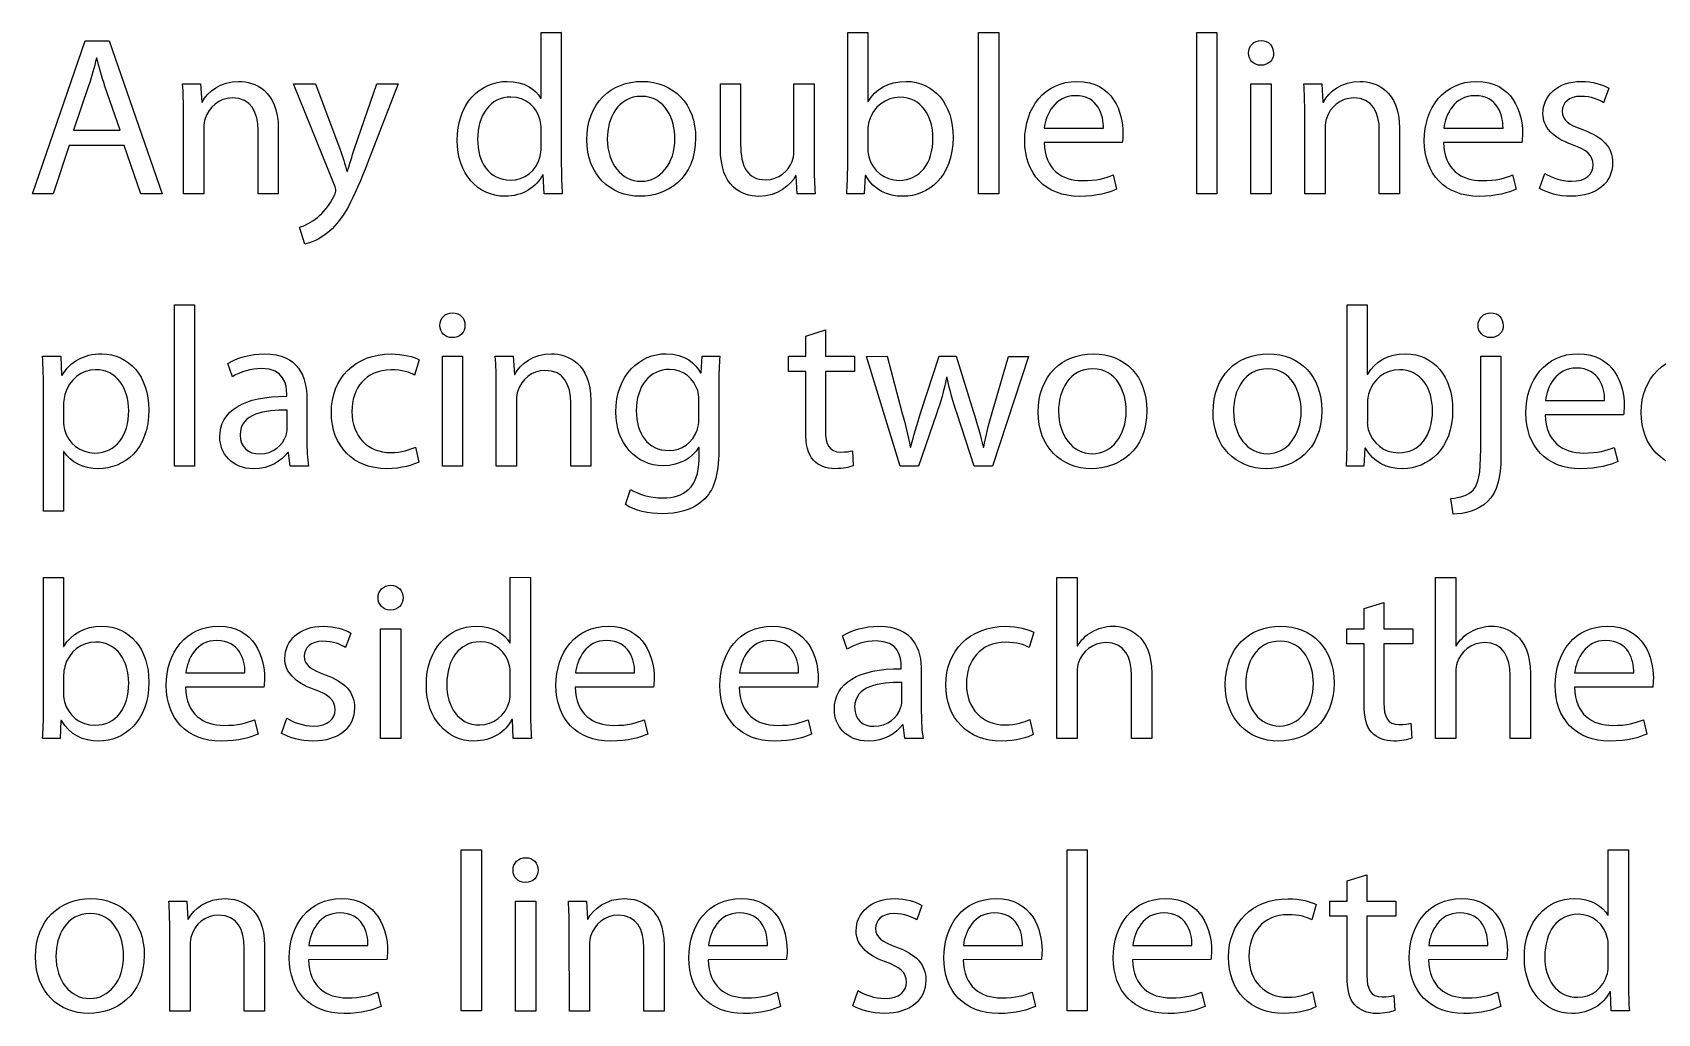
# Model space of a CAD drawing. Extents: x 0 to 808, y 79 to 394.
# Drawn here: x 754.04 to 782.39, y 290.13 to 307.26 of the extents above; entities that cross this region are included whole.
import ezdxf

# ---------------------------------------------------------------- set-up
doc = ezdxf.new("R2010")
doc.units = 0
doc.layers.add('Design_Template', color=7, linetype='CONTINUOUS')

msp = doc.modelspace()

# ---------------------------------------------------------------- linework, layer by layer
at = {"layer": 'Design_Template', "color": 7}
for points in [[(754.681565, 305.279736), (754.401104, 304.438938), (754.040143, 304.438938), (754.958875, 307.110757), (755.380283, 307.110757), (756.303599, 304.438938), (755.930319, 304.438938), (755.64155, 305.279736), (754.681565, 305.279736), (754.681565, 305.279736)], [(762.904893, 306.109214), (762.913201, 306.109214), (762.913201, 307.255088), (763.265568, 307.255088), (763.265568, 307.253673), (763.265282, 307.253673), (763.265282, 307.253673)], [(763.265282, 307.253673), (763.265282, 304.935323)], [(768.261731, 307.253673), (768.610946, 307.253673), (768.610946, 306.048652), (768.618681, 306.048652)], [(768.261731, 304.934191), (768.261731, 307.253673), (768.261731, 307.253673), (768.261731, 307.253673)], [(770.543521, 307.253673), (770.896461, 307.253673), (770.896461, 304.439221), (770.543521, 304.439221), (770.543521, 307.253673), (770.543521, 307.253673)], [(774.349371, 307.253673), (774.702311, 307.253673), (774.702311, 304.439221), (774.349371, 304.439221), (774.349371, 307.253673), (774.349371, 307.253673)], [(755.163993, 306.806531), (755.155685, 306.806531)], [(775.689511, 306.896808), (775.689511, 306.896808)], [(755.019035, 306.322881), (754.753758, 305.550286), (755.568499, 305.549437), (755.568499, 305.549437), (755.568499, 305.549437)], [(755.568499, 305.549437), (755.303794, 306.318636)], [(756.658831, 306.35769), (756.971664, 306.35769), (756.991717, 306.041011), (756.999452, 306.041011)], [(759.309891, 304.590061), (758.591979, 306.35769), (758.977004, 306.35769), (758.977004, 306.35769), (758.977004, 306.35769)], [(758.977004, 306.35769), (759.402137, 305.223985)], [(759.659107, 305.231909), (760.045278, 306.35769), (760.418558, 306.35769), (759.888575, 304.990226)], [(766.040673, 305.235305), (766.040673, 306.357407), (766.393613, 306.357407), (766.393613, 305.295019)], [(767.324091, 305.18012), (767.324091, 306.357407), (767.677031, 306.357407), (767.677031, 304.962209), (767.677031, 304.962209)], [(775.296178, 304.438938), (775.296178, 306.357407), (775.649118, 306.357407), (775.649118, 304.438938), (775.296178, 304.438938), (775.296178, 304.438938)], [(776.218062, 306.35769), (776.531468, 306.35769), (776.550948, 306.041011), (776.558683, 306.041011)], [(781.536511, 306.282977), (781.44799, 306.029408)], [(757.028673, 305.592453), (757.028673, 304.438938), (756.675733, 304.438938), (756.674587, 305.838665), (756.674587, 305.838665), (756.674587, 305.838665)], [(776.588477, 305.592453), (776.588477, 304.438938), (776.235537, 304.438938), (776.235537, 305.838665), (776.235537, 305.838665), (776.234391, 305.838665)], [(758.327561, 305.584529), (758.327561, 304.438938), (757.974621, 304.438938), (757.974621, 305.544909)], [(762.913201, 305.244644), (762.912342, 305.576888), (762.912342, 305.576888), (762.912342, 305.576888)], [(764.066558, 305.394635), (764.066558, 305.394635)], [(765.607519, 305.414728), (765.607519, 305.414728)], [(768.611806, 305.553399), (768.610946, 305.208703), (768.610946, 305.208703), (768.610946, 305.208703)], [(773.051343, 305.334922), (771.686565, 305.334922), (771.686565, 305.334922), (771.686565, 305.334922)], [(771.690003, 305.585095), (772.721894, 305.585095), (772.721894, 305.585095)], [(777.886792, 305.584529), (777.886792, 304.438938), (777.534998, 304.438938), (777.534998, 305.544909)], [(780.021333, 305.334922), (778.657129, 305.334922), (778.657129, 305.334922), (778.657129, 305.334922)], [(778.660567, 305.585095), (779.692457, 305.585095), (779.692457, 305.585095)], [(759.527041, 304.831462), (759.534776, 304.831462)], [(763.281611, 304.439221), (762.965054, 304.439221), (762.948724, 304.77288), (762.940989, 304.77288)], [(767.692787, 304.438938), (767.379954, 304.438938), (767.360473, 304.751372), (767.352738, 304.751372)], [(768.578288, 304.756183), (768.565969, 304.756183), (768.54964, 304.438938), (768.245401, 304.438938)], [(772.890629, 304.768352), (772.950503, 304.518462)], [(779.86062, 304.768352), (779.921066, 304.518462)], [(780.331588, 304.531763), (780.421542, 304.79637), (780.421542, 304.79637)], [(758.789075, 303.563048), (758.699981, 303.856521)], [(756.514733, 302.499245), (756.867673, 302.499245), (756.867673, 299.685076), (756.514733, 299.685076), (756.514733, 302.499245), (756.514733, 302.499245)], [(776.976081, 300.180046), (776.976081, 302.499245), (776.976367, 302.499245)], [(776.976367, 302.499245), (777.325583, 302.499245), (777.325583, 301.294224), (777.333318, 301.294224)], [(761.583947, 302.142946), (761.583947, 302.142946)], [(767.527776, 300.292115), (767.527776, 301.337806), (767.226115, 301.337806), (767.226115, 301.603544), (767.527776, 301.603544), (767.527776, 301.956165), (767.872408, 302.063139), (767.872408, 302.063139)], [(767.872408, 302.063139), (767.872408, 301.603261), (768.3789, 301.603261), (768.3789, 301.337806), (767.872408, 301.337806), (767.872408, 300.304001)], [(779.695609, 302.142946), (779.695609, 302.142946)], [(754.215467, 301.603261), (754.532597, 301.603261), (754.548926, 301.274697), (754.556661, 301.274697)], [(757.528862, 301.245547), (757.448362, 301.475345)], [(760.787254, 301.544397), (760.706754, 301.275263)], [(761.190614, 299.684793), (761.190614, 301.602978), (761.543554, 301.602978), (761.543554, 299.684793), (761.190614, 299.684793), (761.190614, 299.684793), (761.190614, 299.684793)], [(762.11307, 301.603261), (762.425903, 301.603261), (762.445957, 301.2863), (762.453692, 301.2863)], [(765.696041, 301.314034), (765.703776, 301.314034), (765.720105, 301.603261), (766.028927, 301.603261)], [(769.810999, 300.596341), (769.497593, 299.684227), (769.177025, 299.684227), (768.590606, 301.602412), (768.951281, 301.603261), (768.951281, 301.603261), (768.951281, 301.603261)], [(768.951281, 301.603261), (769.207965, 300.628604)], [(769.5377, 300.628604), (769.854257, 301.603261), (770.150761, 301.603261), (770.451849, 300.643886)], [(770.785595, 300.639924), (771.063191, 301.602412), (771.412407, 301.602412), (770.785595, 299.684227), (770.465027, 299.684227), (770.16795, 300.599454)], [(779.303135, 299.990718), (779.303135, 301.60411), (779.655502, 301.60411), (779.655502, 299.855726)], [(762.482912, 300.838308), (762.482912, 299.684793), (762.129973, 299.684793), (762.1294, 301.083953), (762.1294, 301.083953), (762.1294, 301.083953)], [(766.012598, 301.076312), (766.012598, 299.962135), (766.012598, 299.962135), (766.012598, 299.962135)], [(769.994918, 301.230265), (769.987183, 301.230265)], [(754.58846, 299.941759), (754.580725, 299.941759), (754.580725, 298.898897), (754.23151, 298.898897), (754.232369, 300.976979), (754.232369, 300.976979), (754.232369, 300.976979)], [(754.582158, 300.795009), (754.581298, 300.466161), (754.581298, 300.466161), (754.581298, 300.466161)], [(758.475669, 300.904813), (758.475669, 300.944717)], [(758.825458, 300.861797), (758.825458, 300.144671), (758.825458, 300.144671)], [(763.7818, 300.830101), (763.7818, 299.684227), (763.42886, 299.684227), (763.42886, 300.790764)], [(765.663382, 300.501819), (765.663382, 300.846232), (765.663382, 300.846232)], [(777.327015, 300.798688), (777.327015, 300.453709), (777.327015, 300.453709), (777.325583, 300.453709)], [(780.433574, 300.830101), (781.464892, 300.830101), (781.464892, 300.830101)], [(758.484264, 300.331735), (758.484264, 300.663696), (758.484264, 300.663696)], [(771.938952, 300.639924), (771.938952, 300.639924)], [(773.479913, 300.660017), (773.479913, 300.660017)], [(774.991366, 300.639924), (774.991366, 300.639924)], [(776.532327, 300.660017), (776.532327, 300.660017)], [(781.794627, 300.581342), (780.429277, 300.581342), (780.429277, 300.580776), (780.429277, 300.580776)], [(758.857257, 299.684793), (758.536116, 299.684793), (758.508041, 299.926476), (758.495723, 299.926476)], [(760.719645, 300.018735), (760.778087, 299.756109), (760.778087, 299.756109)], [(765.667393, 299.799975), (765.667393, 300.013924), (765.660231, 300.013924)], [(768.342517, 299.955626), (768.358846, 299.694132)], [(769.352349, 300.018169), (769.364668, 300.018169)], [(770.624881, 300.017603), (770.636627, 300.017603)], [(777.292638, 300.001472), (777.280892, 300.001472), (777.26399, 299.684227), (776.959751, 299.684227)], [(781.63334, 300.014207), (781.693214, 299.764316)], [(764.383116, 299.014928), (764.471637, 299.280384)], [(778.820707, 298.848523), (778.784898, 299.122186), (778.784898, 299.122186)], [(754.232369, 297.745099), (754.581585, 297.745099), (754.581585, 296.540078), (754.58932, 296.540078)], [(754.232655, 295.425901), (754.232655, 297.745099), (754.232369, 297.745099), (754.232369, 297.745099), (754.232369, 297.745099)], [(762.367462, 296.600358), (762.375197, 296.600358), (762.375197, 297.745948), (762.727564, 297.745099), (762.727564, 297.745099), (762.727564, 297.745099)], [(762.727564, 297.745099), (762.727564, 295.426184)], [(771.911164, 297.745099), (772.263531, 297.745099), (772.263531, 296.548285), (772.271265, 296.548285)], [(772.26439, 296.090106), (772.26439, 294.932629), (771.912023, 294.932629), (771.911164, 297.745099), (771.911164, 297.745099), (771.911164, 297.745099)], [(778.516182, 297.745099), (778.869122, 297.745099), (778.869122, 296.548285), (778.876857, 296.548285)], [(778.870554, 296.090106), (778.870554, 294.932629), (778.517041, 294.932629), (778.517041, 297.745099), (778.517041, 297.745099), (778.516182, 297.745099)], [(760.505074, 297.388517), (760.505074, 297.388517)], [(777.26972, 295.53712), (777.26972, 296.583377), (776.968059, 296.583377), (776.968059, 296.848833), (777.26972, 296.848833), (777.26972, 297.201736), (777.614352, 297.308711), (777.614352, 297.308711)], [(777.614352, 297.308711), (777.614352, 296.848833), (778.120843, 296.848833), (778.120843, 296.583377), (777.614352, 296.583377), (777.614352, 295.549006)], [(760.111741, 294.930365), (760.111741, 296.848833), (760.464681, 296.848833), (760.464681, 294.930365), (760.111741, 294.930365), (760.111741, 294.930365)], [(759.590639, 296.773555), (759.502117, 296.519985)], [(768.248839, 296.491685), (768.168912, 296.721482)], [(771.507231, 296.790252), (771.427304, 296.520834)], [(754.582158, 296.044259), (754.581298, 295.699563), (754.581298, 295.699563), (754.581298, 295.699563)], [(756.714694, 296.076238), (757.746012, 296.076238), (757.746012, 296.076238)], [(762.375483, 295.736353), (762.374624, 296.068597), (762.374624, 296.068597), (762.374624, 296.068597)], [(763.513084, 296.076238), (764.544402, 296.076238), (764.544402, 296.076238)], [(766.372127, 296.076238), (767.403445, 296.076238), (767.403445, 296.076238)], [(769.196219, 296.150951), (769.196219, 296.190571)], [(769.545435, 296.107935), (769.545435, 295.390242), (769.545435, 295.390242), (769.545435, 295.390242)], [(773.563851, 296.073125), (773.563851, 294.93178), (773.210911, 294.93178), (773.210911, 296.034354)], [(780.169442, 296.073125), (780.169442, 294.93178), (779.816502, 294.93178), (779.816502, 296.034354)], [(780.942357, 296.076238), (781.974248, 296.076238), (781.974248, 296.076238)], [(758.07632, 295.826348), (756.71097, 295.826348), (756.71097, 295.826348), (756.71097, 295.826348)], [(764.873565, 295.826348), (763.50936, 295.826348), (763.50936, 295.826348), (763.50936, 295.826348)], [(767.73318, 295.826348), (766.368403, 295.826348), (766.368403, 295.826348), (766.368403, 295.826348)], [(769.204527, 295.577306), (769.204527, 295.909833), (769.204527, 295.909833)], [(775.203933, 295.886061), (775.203933, 295.886061)], [(776.744893, 295.905588), (776.744893, 295.905588)], [(782.303697, 295.826348), (780.93892, 295.826348), (780.93892, 295.826348), (780.93892, 295.826348)], [(754.54864, 295.247043), (754.536321, 295.247043), (754.520565, 294.930082), (754.215753, 294.930082)], [(757.915033, 295.259779), (757.974907, 295.009605)], [(758.386288, 295.02234), (758.475669, 295.28723), (758.475669, 295.28723)], [(762.744466, 294.930931), (762.427336, 294.930931), (762.411007, 295.263741), (762.403272, 295.263741)], [(764.712851, 295.259779), (764.773298, 295.009605)], [(767.571893, 295.259779), (767.63234, 295.009605)], [(769.577234, 294.930365), (769.256093, 294.930365), (769.228018, 295.172048), (769.216273, 295.172048)], [(771.439049, 295.26459), (771.498636, 295.001681), (771.498636, 295.001681)], [(778.084461, 295.200065), (778.10079, 294.938572)], [(782.142983, 295.259779), (782.202857, 295.009605)], [(761.51949, 292.990954), (761.87243, 292.990954), (761.87243, 290.176502), (761.51949, 290.176502), (761.51949, 292.990954), (761.51949, 292.990954)], [(772.087347, 292.990954), (772.440287, 292.990954), (772.440287, 290.176502), (772.087347, 290.176502), (772.087347, 292.990954), (772.087347, 292.990954)], [(781.521901, 291.846212), (781.529636, 291.846212), (781.529636, 292.991803), (781.881716, 292.990954), (781.881716, 292.990954), (781.881716, 292.990954)], [(781.881716, 292.990954), (781.881716, 290.672038)], [(762.859057, 292.633523), (762.859057, 292.633523)], [(776.97207, 290.783258), (776.97207, 291.829515), (776.670982, 291.829515), (776.670982, 292.094971), (776.97207, 292.094971), (776.97207, 292.447591), (777.317275, 292.554848), (777.317275, 292.554848)], [(777.317275, 292.554848), (777.317275, 292.094971), (777.823194, 292.094971), (777.823194, 291.829515), (777.317275, 291.829515), (777.317275, 290.794861)], [(756.41819, 292.094971), (756.731023, 292.094971), (756.751077, 291.778009), (756.758239, 291.778009)], [(762.466297, 290.175936), (762.466297, 292.094405), (762.819237, 292.094405), (762.819237, 290.175936), (762.466297, 290.175936), (762.466297, 290.175936)], [(763.38818, 292.094971), (763.701586, 292.094971), (763.721067, 291.778009), (763.728802, 291.778009)], [(769.556894, 292.019692), (769.468373, 291.766123)], [(776.436071, 292.035823), (776.356144, 291.766406)], [(756.788032, 291.329168), (756.788032, 290.175653), (756.434519, 290.175653), (756.433946, 291.575663), (756.433946, 291.575663), (756.433946, 291.575663)], [(763.758022, 291.329168), (763.758022, 290.175653), (763.405083, 290.175653), (763.40451, 291.575663), (763.40451, 291.575663), (763.40451, 291.575663)], [(754.448946, 291.13135), (754.448946, 291.13135)], [(755.98962, 291.151726), (755.98962, 291.151726)], [(758.08692, 291.321244), (758.08692, 290.175653), (757.73398, 290.175653), (757.73398, 291.281624)], [(758.860122, 291.321527), (759.892013, 291.321527), (759.892013, 291.321527)], [(765.05691, 291.321244), (765.05691, 290.175653), (764.704543, 290.175653), (764.704543, 291.281624)], [(765.830685, 291.321527), (766.862576, 291.321527), (766.862576, 291.321527)], [(770.278817, 291.321527), (771.310134, 291.321527), (771.310134, 291.321527)], [(773.234115, 291.321527), (774.265433, 291.321527), (774.265433, 291.321527)], [(778.395862, 291.321527), (779.427179, 291.321527), (779.427179, 291.321527)], [(781.529636, 290.981642), (781.529636, 291.313603), (781.529636, 291.313603), (781.528776, 291.313603)], [(760.221461, 291.072486), (758.856684, 291.07192), (758.856684, 291.07192), (758.856684, 291.07192)], [(767.192025, 291.072486), (765.827247, 291.07192), (765.827247, 291.07192), (765.827247, 291.07192)], [(771.639297, 291.072486), (770.274519, 291.07192), (770.274519, 291.07192), (770.274519, 291.07192)], [(774.595741, 291.072486), (773.230391, 291.07192), (773.230391, 291.07192), (773.230391, 291.07192)], [(779.756342, 291.072486), (778.392137, 291.07192), (778.392137, 291.07192), (778.392137, 291.07192)], [(760.060748, 290.505633), (760.120621, 290.255743)], [(767.030738, 290.505633), (767.091185, 290.255743)], [(768.352544, 290.268478), (768.441925, 290.532801), (768.441925, 290.532801)], [(771.478583, 290.505633), (771.538457, 290.255743)], [(774.434455, 290.505633), (774.494329, 290.255743)], [(776.367889, 290.510444), (776.427477, 290.247253), (776.427477, 290.247253)], [(777.786811, 290.446486), (777.80314, 290.184992)], [(779.595628, 290.505633), (779.656075, 290.255743)], [(781.898045, 290.176502), (781.581488, 290.176502), (781.565159, 290.510161), (781.557424, 290.510161)]]:
    msp.add_lwpolyline(points, dxfattribs=at)
for points in [[(775.252634, 306.896808), (775.252634, 307.019914), (775.344306, 307.115002), (775.473221, 307.115002)], [(775.473221, 307.115002), (775.605001, 307.114719), (775.689511, 307.019631), (775.689511, 306.896808)], [(755.155685, 306.806531), (755.115292, 306.647484), (755.071747, 306.485041), (755.019035, 306.322881)], [(755.303794, 306.318636), (755.243347, 306.492965), (755.203527, 306.652295), (755.163993, 306.806531)], [(775.4652, 306.682859), (775.340296, 306.682859), (775.252634, 306.777947), (775.252634, 306.896808)], [(775.689511, 306.896808), (775.693522, 306.777947), (775.605001, 306.682859), (775.4652, 306.682859)], [(756.674587, 305.838665), (756.674587, 306.036766), (756.670576, 306.199209), (756.658831, 306.35769)], [(756.999452, 306.041011), (757.095709, 306.22383), (757.32002, 306.401272), (757.641161, 306.401272)], [(757.641161, 306.401272), (757.910163, 306.401272), (758.327561, 306.242508), (758.327561, 305.584529)], [(761.448443, 305.371429), (761.444433, 306.009598), (761.845787, 306.402121), (762.319047, 306.402121)], [(762.319047, 306.402121), (762.616124, 306.402121), (762.816945, 306.264016), (762.904893, 306.109214)], [(763.709608, 305.382466), (763.709608, 306.02488), (764.134167, 306.401272), (764.671885, 306.401272)], [(764.671885, 306.401272), (765.230229, 306.401272), (765.607519, 306.000825), (765.607519, 305.414728)], [(768.618681, 306.048652), (768.743012, 306.262601), (768.967897, 306.401272), (769.28073, 306.401272)], [(769.28073, 306.401272), (769.763158, 306.401272), (770.103779, 306.00507), (770.099195, 305.422086)], [(771.349668, 305.366335), (771.349668, 305.945639), (771.6943, 306.400989), (772.260666, 306.400989)], [(772.260666, 306.400989), (772.89464, 306.400989), (773.063088, 305.849985), (773.063088, 305.497365)], [(776.234391, 305.838665), (776.234391, 306.036766), (776.229807, 306.199209), (776.218062, 306.35769)], [(776.558683, 306.041011), (776.65494, 306.22383), (776.879824, 306.401272), (777.200392, 306.401272)], [(777.200392, 306.401272), (777.469108, 306.401272), (777.886792, 306.242508), (777.886792, 305.584529)], [(778.319659, 305.366335), (778.319659, 305.945639), (778.664864, 306.400989), (779.230656, 306.400989)], [(779.230656, 306.400989), (779.86463, 306.400989), (780.033652, 305.849985), (780.033652, 305.497365)], [(780.388883, 305.839231), (780.388883, 306.148835), (780.641843, 306.401838), (781.058667, 306.401838)], [(781.058667, 306.401838), (781.25605, 306.401838), (781.427936, 306.346653), (781.536511, 306.282977)], [(757.525997, 306.112044), (757.293378, 306.112044), (757.112611, 305.949601), (757.052737, 305.754896)], [(757.974621, 305.544909), (757.974621, 305.854513), (757.858884, 306.112044), (757.525997, 306.112044)], [(762.38637, 306.128459), (762.021684, 306.128459), (761.804534, 305.811497), (761.804534, 305.387277)], [(762.896013, 305.723766), (762.843301, 305.945922), (762.651075, 306.128459), (762.38637, 306.128459)], [(764.666155, 306.140628), (764.247326, 306.140062), (764.066558, 305.758858), (764.066558, 305.394635)], [(765.247417, 305.403691), (765.247417, 305.728011), (765.08298, 306.140628), (764.666155, 306.140628)], [(769.169577, 306.124497), (768.928363, 306.124497), (768.704051, 305.962337), (768.631286, 305.696598)], [(769.747688, 305.411049), (769.747688, 305.795083), (769.546867, 306.124497), (769.169577, 306.124497)], [(772.232305, 306.151948), (771.875354, 306.151948), (771.718651, 305.827628), (771.690003, 305.585095)], [(772.721894, 305.585095), (772.726478, 305.806969), (772.629648, 306.151948), (772.232305, 306.151948)], [(777.085228, 306.112044), (776.852895, 306.112044), (776.672988, 305.949601), (776.612541, 305.754896)], [(777.534998, 305.544909), (777.534998, 305.854513), (777.418688, 306.112044), (777.085228, 306.112044)], [(779.202868, 306.151948), (778.845917, 306.151948), (778.689214, 305.827628), (778.660567, 305.585095)], [(779.692457, 305.585095), (779.696468, 305.806969), (779.600212, 306.151948), (779.202868, 306.151948)], [(781.050073, 306.140628), (780.841231, 306.140628), (780.724921, 306.021767), (780.724921, 305.879134)], [(780.724921, 305.879134), (780.724921, 305.720087), (780.841231, 305.649337), (781.09419, 305.554248)], [(781.44799, 306.029408), (781.371214, 306.076952), (781.231413, 306.140628), (781.050073, 306.140628)], [(757.052737, 305.754896), (757.036408, 305.711314), (757.028673, 305.652167), (757.028673, 305.592453)], [(762.912342, 305.576888), (762.912342, 305.620187), (762.907758, 305.679901), (762.896013, 305.723766)], [(768.631286, 305.696598), (768.623551, 305.656412), (768.611806, 305.608584), (768.611806, 305.553399)], [(776.612541, 305.754896), (776.595639, 305.711314), (776.588477, 305.652167), (776.588477, 305.592453)], [(780.902537, 305.296434), (780.553321, 305.419539), (780.388883, 305.608867), (780.388883, 305.839231)], [(762.278654, 304.396205), (761.808545, 304.396205), (761.448443, 304.789295), (761.448443, 305.371429)], [(761.804534, 305.387277), (761.804534, 304.998716), (761.99762, 304.677792), (762.378635, 304.677792)], [(764.640659, 304.395356), (764.114687, 304.395356), (763.709608, 304.776276), (763.709608, 305.382466)], [(764.066558, 305.394635), (764.066558, 304.974661), (764.31121, 304.657699), (764.656988, 304.657699)], [(765.607519, 305.414728), (765.607519, 304.704677), (765.110195, 304.395356), (764.640659, 304.395356)], [(764.656988, 304.657699), (764.994458, 304.657699), (765.247417, 304.970133), (765.247417, 305.403691)], [(769.157258, 304.674113), (769.526527, 304.674113), (769.747688, 304.971548), (769.747688, 305.411049)], [(770.099195, 305.422086), (770.099195, 304.736373), (769.662318, 304.395356), (769.228591, 304.395356)], [(772.304783, 304.395073), (771.706619, 304.395073), (771.349668, 304.787597), (771.349668, 305.366335)], [(771.686565, 305.334922), (771.6943, 304.863441), (771.999972, 304.668736), (772.352911, 304.668736)], [(773.063088, 305.497365), (773.063088, 305.426048), (773.055927, 305.370863), (773.051343, 305.334922)], [(779.274774, 304.395073), (778.676609, 304.395073), (778.319659, 304.787597), (778.319659, 305.366335)], [(778.657129, 305.334922), (778.664864, 304.863441), (778.969962, 304.668736), (779.322902, 304.668736)], [(780.033652, 305.497365), (780.033652, 305.426048), (780.025917, 305.370863), (780.021333, 305.334922)], [(781.09419, 305.554248), (781.431088, 305.427746), (781.603833, 305.261341), (781.603833, 304.975227)], [(759.402137, 305.223985), (759.446254, 305.097483), (759.494382, 304.946643), (759.527041, 304.831462)], [(759.534776, 304.831462), (759.571158, 304.94636), (759.610978, 305.093238), (759.659107, 305.231909)], [(762.378635, 304.677792), (762.615265, 304.677792), (762.831842, 304.832311), (762.896872, 305.09437)], [(762.896872, 305.09437), (762.908618, 305.141915), (762.913201, 305.189459), (762.913201, 305.244644)], [(766.710456, 304.394507), (766.406218, 304.394507), (766.040673, 304.561195), (766.040673, 305.235305)], [(766.393613, 305.295019), (766.393613, 304.930229), (766.506198, 304.684301), (766.826766, 304.684301)], [(767.292292, 305.001546), (767.312345, 305.053335), (767.324091, 305.116161), (767.324091, 305.18012)], [(768.610946, 305.208703), (768.610946, 305.165404), (768.618681, 305.120973), (768.627275, 305.081918)], [(768.627275, 305.081918), (768.694884, 304.840235), (768.900288, 304.674113), (769.157258, 304.674113)], [(781.263498, 304.943813), (781.263498, 305.110218), (781.163231, 305.201345), (780.902537, 305.296434)], [(759.888575, 304.990226), (759.635043, 304.33253), (759.463443, 303.995192), (759.222802, 303.789167)], [(762.940989, 304.77288), (762.832415, 304.558648), (762.595784, 304.396205), (762.278654, 304.396205)], [(763.265282, 304.935323), (763.265282, 304.76439), (763.269865, 304.570534), (763.281611, 304.439221)], [(767.352738, 304.751372), (767.260493, 304.596853), (767.055662, 304.394507), (766.710456, 304.394507)], [(766.826766, 304.684301), (767.063396, 304.684301), (767.227834, 304.846744), (767.292292, 305.001546)], [(767.677031, 304.962209), (767.677031, 304.764107), (767.681041, 304.590061), (767.692787, 304.438938)], [(768.245401, 304.438938), (768.252563, 304.569685), (768.261731, 304.763824), (768.261731, 304.934191)], [(769.228591, 304.395356), (768.94813, 304.395356), (768.722672, 304.502614), (768.578288, 304.756183)], [(772.352911, 304.668736), (772.605298, 304.668736), (772.75799, 304.712318), (772.890629, 304.768352)], [(779.322902, 304.668736), (779.575861, 304.668736), (779.727981, 304.712318), (779.86062, 304.768352)], [(780.421542, 304.79637), (780.525533, 304.729298), (780.710311, 304.657982), (780.887067, 304.657982)], [(781.603833, 304.975227), (781.603833, 304.639021), (781.338555, 304.396488), (780.877614, 304.396488)], [(780.887067, 304.657982), (781.143751, 304.657982), (781.263498, 304.784484), (781.263498, 304.943813)], [(759.30588, 304.415449), (759.322209, 304.451391), (759.333955, 304.479408), (759.333955, 304.498935)], [(759.333955, 304.498935), (759.333955, 304.518745), (759.326793, 304.546762), (759.309891, 304.590061)], [(772.950503, 304.518462), (772.826172, 304.462711), (772.613606, 304.395073), (772.304783, 304.395073)], [(779.921066, 304.518462), (779.795589, 304.462711), (779.583596, 304.395073), (779.274774, 304.395073)], [(780.877614, 304.396488), (780.665047, 304.396488), (780.467951, 304.451391), (780.331588, 304.531763)], [(759.009376, 304.026888), (759.105633, 304.103015), (759.225953, 304.236875), (759.30588, 304.415449)], [(758.699981, 303.856521), (758.789075, 303.884255), (758.904812, 303.940006), (759.009376, 304.026888)], [(759.222802, 303.789167), (759.049483, 303.639176), (758.877597, 303.579462), (758.789075, 303.563048)], [(761.147069, 302.142946), (761.147069, 302.266334), (761.238742, 302.36114), (761.367943, 302.36114)], [(761.367943, 302.36114), (761.500009, 302.360857), (761.583947, 302.265768), (761.583947, 302.142946)], [(779.257871, 302.142946), (779.257871, 302.266334), (779.350117, 302.36114), (779.482756, 302.36114)], [(779.482756, 302.36114), (779.611957, 302.360857), (779.695609, 302.265768), (779.695609, 302.142946)], [(761.359635, 301.928996), (761.234731, 301.928996), (761.147069, 302.024085), (761.147069, 302.142946)], [(761.583947, 302.142946), (761.588531, 302.024085), (761.500009, 301.928996), (761.359635, 301.928996)], [(779.475021, 301.928996), (779.342382, 301.928996), (779.257871, 302.028047), (779.257871, 302.142946)], [(779.695609, 302.142946), (779.699619, 302.028047), (779.615681, 301.928996), (779.475021, 301.928996)], [(754.556661, 301.274697), (754.701046, 301.508173), (754.929941, 301.646844), (755.247071, 301.646844)], [(755.247071, 301.646844), (755.716607, 301.646844), (756.069547, 301.254037), (756.069547, 300.672186)], [(757.448362, 301.475345), (757.609362, 301.578357), (757.841695, 301.646278), (758.08692, 301.646278)], [(758.08692, 301.646278), (758.680501, 301.646278), (758.825458, 301.24583), (758.825458, 300.861797)], [(759.253455, 300.624642), (759.253455, 301.216115), (759.66369, 301.644014), (760.297664, 301.644014)], [(760.297664, 301.644014), (760.506506, 301.644014), (760.690998, 301.591941), (760.787254, 301.544397)], [(762.453692, 301.2863), (762.549948, 301.469119), (762.77426, 301.646844), (763.095401, 301.646844)], [(763.095401, 301.646844), (763.364403, 301.646844), (763.7818, 301.487797), (763.7818, 300.830101)], [(764.215527, 300.628604), (764.215527, 301.278659), (764.644669, 301.647693), (765.090141, 301.647693)], [(765.090141, 301.647693), (765.427612, 301.647693), (765.61153, 301.473364), (765.696041, 301.314034)], [(771.582001, 300.627755), (771.582001, 301.270168), (772.007133, 301.646844), (772.544851, 301.646844)], [(772.544851, 301.646844), (773.102909, 301.64741), (773.479913, 301.246962), (773.479913, 300.660017)], [(774.634416, 300.627755), (774.634416, 301.270168), (775.059548, 301.646844), (775.597266, 301.646844)], [(775.597266, 301.646844), (776.155037, 301.64741), (776.532327, 301.246962), (776.532327, 300.660017)], [(777.333318, 301.294224), (777.458222, 301.508173), (777.682533, 301.646844), (777.995653, 301.646844)], [(777.995653, 301.646844), (778.477508, 301.646844), (778.818702, 301.250924), (778.814118, 300.667658)], [(780.09238, 300.61219), (780.09238, 301.191494), (780.437585, 301.646844), (781.003377, 301.646844)], [(781.003377, 301.646844), (781.637351, 301.646844), (781.806373, 301.095839), (781.806373, 300.743785)], [(782.102304, 300.624642), (782.102304, 301.216115), (782.511966, 301.644014), (783.14594, 301.644014)], [(754.232369, 300.976979), (754.232369, 301.222624), (754.224634, 301.421008), (754.215467, 301.603261)], [(755.139929, 301.369785), (754.898715, 301.369785), (754.674403, 301.198852), (754.606222, 300.937642)], [(755.71804, 300.656338), (755.71804, 301.040654), (755.513209, 301.369785), (755.139929, 301.369785)], [(758.034208, 301.388463), (757.854014, 301.388463), (757.665512, 301.333278), (757.528862, 301.245547)], [(758.475669, 300.944717), (758.475669, 301.103764), (758.432125, 301.388463), (758.034208, 301.388463)], [(760.297664, 301.366106), (759.852192, 301.366106), (759.611265, 301.041503), (759.611265, 300.641056)], [(760.706754, 301.275263), (760.622816, 301.322807), (760.490177, 301.366106), (760.297664, 301.366106)], [(762.1294, 301.083953), (762.1294, 301.282338), (762.125389, 301.444781), (762.11307, 301.603261)], [(762.980237, 301.357333), (762.747617, 301.357333), (762.56685, 301.19489), (762.506977, 301.000185)], [(763.42886, 300.790764), (763.42886, 301.099801), (763.31255, 301.357333), (762.980237, 301.357333)], [(765.149729, 301.373747), (764.812832, 301.373747), (764.571618, 301.092726), (764.571618, 300.64898)], [(765.643902, 301.004996), (765.578872, 301.207342), (765.407272, 301.373747), (765.149729, 301.373747)], [(766.028927, 301.603261), (766.021192, 301.464874), (766.012598, 301.310072), (766.012598, 301.076312)], [(772.537976, 301.385633), (772.119719, 301.385067), (771.938952, 301.004996), (771.938952, 300.639924)], [(773.119811, 300.648697), (773.119811, 300.9733), (772.955373, 301.385633), (772.537976, 301.385633)], [(775.59039, 301.385633), (775.171847, 301.385067), (774.991366, 301.004996), (774.991366, 300.639924)], [(776.171653, 300.648697), (776.171653, 300.9733), (776.007215, 301.385633), (775.59039, 301.385633)], [(777.884213, 301.369785), (777.642999, 301.369785), (777.418688, 301.207342), (777.346496, 300.941321)], [(778.462324, 300.656338), (778.462324, 301.040654), (778.262077, 301.369785), (777.884213, 301.369785)], [(780.975302, 301.397236), (780.618352, 301.397236), (780.461649, 301.072633), (780.433574, 300.830101)], [(781.464892, 300.830101), (781.469475, 301.052257), (781.372646, 301.397236), (780.975302, 301.397236)], [(769.987183, 301.230265), (769.939055, 301.000468), (769.879181, 300.802367), (769.810999, 300.596341)], [(770.16795, 300.599454), (770.099768, 300.81397), (770.043046, 301.004147), (769.994918, 301.230265)], [(754.606222, 300.937642), (754.594476, 300.894625), (754.582158, 300.842553), (754.582158, 300.795009)], [(757.307988, 300.191366), (757.307988, 300.655772), (757.725386, 300.908775), (758.475669, 300.904813)], [(762.506977, 301.000185), (762.490647, 300.957169), (762.482912, 300.897455), (762.482912, 300.838308)], [(765.663382, 300.846232), (765.663382, 300.905662), (765.659372, 300.957452), (765.643902, 301.004996)], [(777.346496, 300.941321), (777.338188, 300.901417), (777.327015, 300.853873), (777.327015, 300.798688)], [(755.128183, 299.915156), (755.50089, 299.915156), (755.71804, 300.215987), (755.71804, 300.656338)], [(756.069547, 300.672186), (756.069547, 299.981945), (755.644415, 299.640928), (755.186625, 299.640928)], [(758.484264, 300.663696), (758.098665, 300.671903), (757.661788, 300.604549), (757.661788, 300.232118)], [(760.220888, 299.641494), (759.63447, 299.641494), (759.253455, 300.037413), (759.253455, 300.624642)], [(759.611265, 300.641056), (759.611265, 300.197026), (759.90118, 299.923646), (760.285919, 299.923646)], [(765.042013, 299.692717), (764.560159, 299.692717), (764.215527, 300.097409), (764.215527, 300.628604)], [(764.571618, 300.64898), (764.571618, 300.272588), (764.76413, 299.958739), (765.145718, 299.958739)], [(765.635308, 300.315887), (765.654788, 300.375317), (765.663382, 300.442389), (765.663382, 300.501819)], [(769.207965, 300.628604), (769.263828, 300.414088), (769.31654, 300.21627), (769.352349, 300.018169)], [(769.364668, 300.018169), (769.408785, 300.212874), (769.473243, 300.418616), (769.5377, 300.628604)], [(770.451849, 300.643886), (770.524614, 300.414088), (770.580477, 300.212025), (770.624881, 300.017603)], [(770.636627, 300.017603), (770.668998, 300.212025), (770.721137, 300.413805), (770.785595, 300.639924)], [(772.513052, 299.640928), (771.98708, 299.640928), (771.582001, 300.021565), (771.582001, 300.627755)], [(771.938952, 300.639924), (771.938952, 300.220232), (772.18389, 299.902987), (772.529381, 299.902987)], [(773.479913, 300.660017), (773.479913, 299.950249), (772.983161, 299.640928), (772.513052, 299.640928)], [(772.529381, 299.902987), (772.866852, 299.902987), (773.119811, 300.215704), (773.119811, 300.648697)], [(775.565467, 299.640928), (775.039495, 299.640928), (774.634416, 300.021565), (774.634416, 300.627755)], [(774.991366, 300.639924), (774.991366, 300.220232), (775.236018, 299.902987), (775.581223, 299.902987)], [(776.532327, 300.660017), (776.532327, 299.950249), (776.035003, 299.640928), (775.565467, 299.640928)], [(775.581223, 299.902987), (775.918693, 299.902987), (776.171653, 300.215704), (776.171653, 300.648697)], [(777.871895, 299.919401), (778.241164, 299.919401), (778.462324, 300.216836), (778.462324, 300.656338)], [(778.814118, 300.667658), (778.814118, 299.981662), (778.377241, 299.640928), (777.942941, 299.640928)], [(781.047495, 299.640928), (780.44933, 299.640928), (780.09238, 300.033451), (780.09238, 300.61219)], [(780.429277, 300.580776), (780.437585, 300.10873), (780.742683, 299.91459), (781.095623, 299.91459)], [(781.806373, 300.743785), (781.806373, 300.672469), (781.798638, 300.616718), (781.794627, 300.581342)], [(783.069164, 299.641494), (782.482745, 299.641494), (782.102304, 300.037413), (782.102304, 300.624642)], [(754.581298, 300.466161), (754.581298, 300.413805), (754.589033, 300.366261), (754.597627, 300.322679)], [(754.597627, 300.322679), (754.662658, 300.080995), (754.874651, 299.915156), (755.128183, 299.915156)], [(757.661788, 300.232118), (757.661788, 300.006283), (757.813907, 299.898742), (757.994674, 299.898742)], [(757.994674, 299.898742), (758.247633, 299.898742), (758.407488, 300.057789), (758.46421, 300.220232)], [(758.46421, 300.220232), (758.476529, 300.25589), (758.484264, 300.29636), (758.484264, 300.331735)], [(765.145718, 299.958739), (765.362295, 299.958739), (765.558532, 300.09373), (765.635308, 300.315887)], [(767.664426, 299.791768), (767.563586, 299.895063), (767.527776, 300.065996), (767.527776, 300.292115)], [(767.872408, 300.304001), (767.872408, 300.065996), (767.94059, 299.931853), (768.137686, 299.931853)], [(777.325583, 300.453709), (777.325583, 300.410692), (777.333318, 300.366261), (777.342485, 300.32749)], [(777.342485, 300.32749), (777.410094, 300.085806), (777.614925, 299.919401), (777.871895, 299.919401)], [(755.186625, 299.640928), (754.929941, 299.640928), (754.704197, 299.75243), (754.58846, 299.941759)], [(757.902142, 299.640928), (757.508809, 299.640928), (757.307988, 299.91459), (757.307988, 300.191366)], [(758.495723, 299.926476), (758.387721, 299.77592), (758.179165, 299.640928), (757.902142, 299.640928)], [(758.825458, 300.144671), (758.825458, 299.9777), (758.833193, 299.815257), (758.857257, 299.684793)], [(760.285919, 299.923646), (760.486739, 299.923646), (760.618805, 299.975153), (760.719645, 300.018735)], [(765.660231, 300.013924), (765.551656, 299.83535), (765.343101, 299.692717), (765.042013, 299.692717)], [(766.012598, 299.962135), (766.012598, 299.521784), (765.924077, 299.252649), (765.735575, 299.085678)], [(768.137686, 299.931853), (768.233942, 299.931853), (768.289805, 299.939212), (768.342517, 299.955626)], [(776.959751, 299.684227), (776.967486, 299.815257), (776.976081, 300.00883), (776.976081, 300.180046)], [(777.942941, 299.640928), (777.66248, 299.640928), (777.437595, 299.747902), (777.292638, 300.001472)], [(779.170496, 299.269347), (779.267325, 299.376604), (779.303135, 299.531406), (779.303135, 299.990718)], [(781.095623, 299.91459), (781.348582, 299.91459), (781.500701, 299.957607), (781.63334, 300.014207)], [(760.778087, 299.756109), (760.686414, 299.708565), (760.481583, 299.641494), (760.220888, 299.641494)], [(765.041154, 299.13011), (765.402688, 299.13011), (765.667393, 299.316325), (765.667393, 299.799975)], [(768.046013, 299.641777), (767.881002, 299.641777), (767.748936, 299.696679), (767.664426, 299.791768)], [(768.358846, 299.694132), (768.290665, 299.665549), (768.18209, 299.641777), (768.046013, 299.641777)], [(779.655502, 299.855726), (779.655502, 299.483296), (779.595628, 299.241046), (779.422882, 299.066717)], [(781.693214, 299.764316), (781.568883, 299.709131), (781.356317, 299.640928), (781.047495, 299.640928)], [(764.471637, 299.280384), (764.599692, 299.201426), (764.800513, 299.13011), (765.041154, 299.13011)], [(765.735575, 299.085678), (765.547073, 298.911632), (765.274633, 298.855881), (765.029408, 298.855881)], [(778.784898, 299.122186), (778.945898, 299.134072), (779.086558, 299.177371), (779.170496, 299.269347)], [(779.422882, 299.066717), (779.266752, 298.912198), (779.010642, 298.848523), (778.820707, 298.848523)], [(765.029408, 298.855881), (764.796789, 298.855881), (764.539819, 298.911349), (764.383116, 299.014928)], [(760.068196, 297.388517), (760.068196, 297.511623), (760.159869, 297.606712), (760.288784, 297.606712)], [(760.280189, 297.174285), (760.155858, 297.174285), (760.068196, 297.269374), (760.068196, 297.388517)], [(760.505074, 297.388517), (760.509657, 297.269374), (760.420563, 297.174285), (760.280189, 297.174285)], [(760.288784, 297.606712), (760.420563, 297.606146), (760.505074, 297.511057), (760.505074, 297.388517)], [(754.58932, 296.540078), (754.714224, 296.754027), (754.938535, 296.892415), (755.251368, 296.892415)], [(755.251368, 296.892415), (755.73265, 296.892415), (756.073844, 296.496496), (756.069834, 295.913512)], [(756.374073, 295.857761), (756.374073, 296.436783), (756.718705, 296.892415), (757.28507, 296.892415)], [(757.28507, 296.892415), (757.919617, 296.892415), (758.088066, 296.341411), (758.088066, 295.988791)], [(758.442438, 296.330091), (758.442438, 296.639412), (758.69597, 296.892415), (759.113368, 296.892415)], [(759.113368, 296.892415), (759.309891, 296.892415), (759.482064, 296.837513), (759.590639, 296.773555)], [(760.910439, 295.862289), (760.906428, 296.500741), (761.307783, 296.893547), (761.781043, 296.893547)], [(761.781043, 296.893547), (762.07812, 296.893547), (762.278941, 296.754877), (762.367462, 296.600358)], [(763.17189, 295.857761), (763.17189, 296.436783), (763.517095, 296.892415), (764.082888, 296.892415)], [(764.082888, 296.892415), (764.716862, 296.892415), (764.885883, 296.341411), (764.885883, 295.988791)], [(766.030933, 295.857761), (766.030933, 296.436783), (766.376138, 296.892415), (766.942503, 296.892415)], [(766.942503, 296.892415), (767.576477, 296.892415), (767.745499, 296.341411), (767.745499, 295.988791)], [(768.168912, 296.721482), (768.329626, 296.824495), (768.562245, 296.892132), (768.806897, 296.892132)], [(768.806897, 296.892132), (769.40105, 296.892132), (769.545435, 296.491968), (769.545435, 296.107935)], [(769.974005, 295.870496), (769.974005, 296.461404), (770.383667, 296.890151), (771.017641, 296.890151)], [(771.017641, 296.890151), (771.226483, 296.890151), (771.410974, 296.837796), (771.507231, 296.790252)], [(772.524225, 296.794214), (772.628789, 296.853361), (772.75312, 296.893547), (772.885759, 296.893547)], [(772.885759, 296.893547), (773.146453, 296.893547), (773.563851, 296.7345), (773.563851, 296.073125)], [(774.846982, 295.873609), (774.846982, 296.516023), (775.271541, 296.892415), (775.809259, 296.892415)], [(775.809259, 296.892415), (776.367603, 296.892415), (776.744893, 296.492534), (776.744893, 295.905588)], [(779.129816, 296.794214), (779.233807, 296.853361), (779.359284, 296.893547), (779.49135, 296.893547)], [(779.49135, 296.893547), (779.752045, 296.893547), (780.169442, 296.7345), (780.169442, 296.073125)], [(780.602023, 295.857761), (780.602023, 296.436783), (780.946655, 296.892415), (781.51302, 296.892415)], [(781.51302, 296.892415), (782.146994, 296.892415), (782.315443, 296.341411), (782.315443, 295.988791)], [(755.139929, 296.615074), (754.898715, 296.615074), (754.674403, 296.452631), (754.602211, 296.186892)], [(755.71804, 295.901626), (755.71804, 296.286226), (755.517219, 296.615074), (755.139929, 296.615074)], [(757.256422, 296.642808), (756.899472, 296.642808), (756.742769, 296.318488), (756.714694, 296.076238)], [(757.746012, 296.076238), (757.750596, 296.298395), (757.653766, 296.642808), (757.256422, 296.642808)], [(759.104773, 296.630922), (758.895645, 296.630922), (758.779622, 296.512061), (758.779622, 296.369428)], [(759.502117, 296.519985), (759.425341, 296.567529), (759.284967, 296.630922), (759.104773, 296.630922)], [(761.849225, 296.620168), (761.483966, 296.620168), (761.26739, 296.302923), (761.26739, 295.878986)], [(762.358295, 296.215475), (762.305583, 296.437349), (762.113357, 296.620168), (761.849225, 296.620168)], [(764.054813, 296.642808), (763.697862, 296.642808), (763.541159, 296.318488), (763.513084, 296.076238)], [(764.544402, 296.076238), (764.548986, 296.298395), (764.45273, 296.642808), (764.054813, 296.642808)], [(766.913855, 296.642808), (766.556905, 296.642808), (766.400202, 296.318488), (766.372127, 296.076238)], [(767.403445, 296.076238), (767.408028, 296.298395), (767.311199, 296.642808), (766.913855, 296.642808)], [(768.754758, 296.634601), (768.573991, 296.634601), (768.385489, 296.579132), (768.248839, 296.491685)], [(769.196219, 296.190571), (769.196219, 296.349335), (769.152102, 296.634601), (768.754758, 296.634601)], [(771.017641, 296.611961), (770.572169, 296.611961), (770.331242, 296.287641), (770.331242, 295.88691)], [(771.427304, 296.520834), (771.342793, 296.568378), (771.210727, 296.611961), (771.017641, 296.611961)], [(772.271265, 296.548285), (772.327701, 296.647902), (772.416223, 296.7345), (772.524225, 296.794214)], [(772.761714, 296.605169), (772.533392, 296.605169), (772.352625, 296.446405), (772.288454, 296.256511)], [(773.210911, 296.034354), (773.210911, 296.343392), (773.095174, 296.605169), (772.761714, 296.605169)], [(775.802956, 296.631488), (775.3847, 296.630922), (775.203933, 296.250284), (775.203933, 295.886061)], [(776.384219, 295.894551), (776.384219, 296.218871), (776.220354, 296.631488), (775.802956, 296.631488)], [(778.876857, 296.548285), (778.93272, 296.647902), (779.021814, 296.7345), (779.129816, 296.794214)], [(779.367879, 296.605169), (779.13841, 296.605169), (778.957643, 296.446405), (778.894618, 296.256511)], [(779.816502, 296.034354), (779.816502, 296.343392), (779.700192, 296.605169), (779.367879, 296.605169)], [(781.484659, 296.642808), (781.127708, 296.642808), (780.971005, 296.318488), (780.942357, 296.076238)], [(781.974248, 296.076238), (781.978832, 296.298395), (781.882003, 296.642808), (781.484659, 296.642808)], [(758.956092, 295.787011), (758.606876, 295.910399), (758.442438, 296.099728), (758.442438, 296.330091)], [(758.779622, 296.369428), (758.779622, 296.210664), (758.895358, 296.139631), (759.148318, 296.045108)], [(772.288454, 296.256511), (772.268974, 296.208966), (772.26439, 296.15746), (772.26439, 296.090106)], [(778.894618, 296.256511), (778.874565, 296.208966), (778.870554, 296.15746), (778.870554, 296.090106)], [(754.602211, 296.186892), (754.594476, 296.147272), (754.582158, 296.099162), (754.582158, 296.044259)], [(758.088066, 295.988791), (758.088066, 295.917474), (758.080331, 295.862289), (758.07632, 295.826348)], [(759.148318, 296.045108), (759.485788, 295.918324), (759.657388, 295.751636), (759.657388, 295.465804)], [(762.374624, 296.068597), (762.374624, 296.111331), (762.370613, 296.171044), (762.358295, 296.215475)], [(764.885883, 295.988791), (764.885883, 295.917474), (764.878148, 295.862289), (764.873565, 295.826348)], [(767.745499, 295.988791), (767.745499, 295.917474), (767.737191, 295.862289), (767.73318, 295.826348)], [(768.028538, 295.437504), (768.028538, 295.901343), (768.445935, 296.154347), (769.196219, 296.150951)], [(782.315443, 295.988791), (782.315443, 295.917474), (782.308281, 295.862289), (782.303697, 295.826348)], [(754.581298, 295.699563), (754.581298, 295.656264), (754.589033, 295.611833), (754.597627, 295.573061)], [(755.128183, 295.16469), (755.496879, 295.16469), (755.71804, 295.462691), (755.71804, 295.901626)], [(756.069834, 295.913512), (756.069834, 295.227516), (755.632383, 294.886499), (755.19923, 294.886499)], [(757.329188, 294.886499), (756.731023, 294.886499), (756.374073, 295.279023), (756.374073, 295.857761)], [(756.71097, 295.826348), (756.718705, 295.354867), (757.024376, 295.160162), (757.377316, 295.160162)], [(759.318199, 295.434391), (759.318199, 295.600796), (759.216786, 295.691922), (758.956092, 295.787011)], [(761.741223, 294.887348), (761.271114, 294.887348), (760.910439, 295.280155), (760.910439, 295.862289)], [(761.26739, 295.878986), (761.26739, 295.490425), (761.459902, 295.169218), (761.840917, 295.169218)], [(762.359154, 295.585797), (762.371473, 295.633341), (762.375483, 295.680885), (762.375483, 295.736353)], [(764.127005, 294.886499), (763.528841, 294.886499), (763.17189, 295.279023), (763.17189, 295.857761)], [(763.50936, 295.826348), (763.517095, 295.354867), (763.822193, 295.160162), (764.175133, 295.160162)], [(766.986048, 294.886499), (766.388456, 294.886499), (766.030933, 295.279023), (766.030933, 295.857761)], [(766.368403, 295.826348), (766.376138, 295.354867), (766.681809, 295.160162), (767.034176, 295.160162)], [(769.204527, 295.909833), (768.818929, 295.917474), (768.381478, 295.85012), (768.381478, 295.47769)], [(770.941438, 294.886782), (770.355019, 294.886782), (769.974005, 295.283551), (769.974005, 295.870496)], [(770.331242, 295.88691), (770.331242, 295.443164), (770.620584, 295.169501), (771.005896, 295.169501)], [(775.778033, 294.886499), (775.252061, 294.886499), (774.846982, 295.267137), (774.846982, 295.873609)], [(775.203933, 295.886061), (775.203933, 295.465521), (775.448584, 295.149125), (775.794362, 295.149125)], [(776.744893, 295.905588), (776.744893, 295.19582), (776.247569, 294.886499), (775.778033, 294.886499)], [(775.794362, 295.149125), (776.131259, 295.149125), (776.384219, 295.461559), (776.384219, 295.894551)], [(781.557137, 294.886499), (780.958973, 294.886499), (780.602023, 295.279023), (780.602023, 295.857761)], [(780.93892, 295.826348), (780.946655, 295.354867), (781.252326, 295.160162), (781.605266, 295.160162)], [(754.215753, 294.930082), (754.224061, 295.061111), (754.232655, 295.254685), (754.232655, 295.425901)], [(754.597627, 295.573061), (754.665809, 295.331378), (754.87064, 295.16469), (755.128183, 295.16469)], [(759.657388, 295.465804), (759.657388, 295.129315), (759.392683, 294.887065), (758.931168, 294.887065)], [(758.941195, 295.148842), (759.197878, 295.148842), (759.318199, 295.275061), (759.318199, 295.434391)], [(761.840917, 295.169218), (762.077547, 295.169218), (762.294697, 295.32402), (762.359154, 295.585797)], [(762.727564, 295.426184), (762.727564, 295.255534), (762.732148, 295.061394), (762.744466, 294.930931)], [(768.622119, 294.886499), (768.228786, 294.886499), (768.028538, 295.160162), (768.028538, 295.437504)], [(768.381478, 295.47769), (768.381478, 295.251572), (768.53417, 295.14488), (768.714937, 295.14488)], [(768.714937, 295.14488), (768.967324, 295.14488), (769.127751, 295.303644), (769.184474, 295.465521)], [(769.184474, 295.465521), (769.196219, 295.501462), (769.204527, 295.541648), (769.204527, 295.577306)], [(769.545435, 295.390242), (769.545435, 295.223554), (769.55317, 295.061394), (769.577234, 294.930365)], [(777.406369, 295.037339), (777.306102, 295.139786), (777.26972, 295.311002), (777.26972, 295.53712)], [(777.614352, 295.549006), (777.614352, 295.311002), (777.682533, 295.176293), (777.87963, 295.176293)], [(755.19923, 294.886499), (754.918482, 294.886499), (754.692738, 294.993757), (754.54864, 295.247043)], [(757.377316, 295.160162), (757.629702, 295.160162), (757.782394, 295.203744), (757.915033, 295.259779)], [(758.475669, 295.28723), (758.579661, 295.220158), (758.764438, 295.148842), (758.941195, 295.148842)], [(762.403272, 295.263741), (762.294697, 295.049791), (762.058067, 294.887348), (761.741223, 294.887348)], [(764.175133, 295.160162), (764.428093, 295.160162), (764.580212, 295.203744), (764.712851, 295.259779)], [(767.034176, 295.160162), (767.287135, 295.160162), (767.439827, 295.203744), (767.571893, 295.259779)], [(769.216273, 295.172048), (769.107698, 295.021491), (768.899142, 294.886499), (768.622119, 294.886499)], [(771.005896, 295.169501), (771.20557, 295.169501), (771.338782, 295.22129), (771.439049, 295.26459)], [(777.87963, 295.176293), (777.975886, 295.176293), (778.031749, 295.184217), (778.084461, 295.200065)], [(781.605266, 295.160162), (781.857652, 295.160162), (782.010344, 295.203744), (782.142983, 295.259779)], [(757.974907, 295.009605), (757.850576, 294.954137), (757.63801, 294.886499), (757.329188, 294.886499)], [(758.931168, 294.887065), (758.719175, 294.887065), (758.522079, 294.942251), (758.386288, 295.02234)], [(764.773298, 295.009605), (764.647821, 294.954137), (764.435828, 294.886499), (764.127005, 294.886499)], [(767.63234, 295.009605), (767.508009, 294.954137), (767.295443, 294.886499), (766.986048, 294.886499)], [(771.498636, 295.001681), (771.406964, 294.954137), (771.20156, 294.886782), (770.941438, 294.886782)], [(777.787384, 294.886499), (777.622946, 294.886499), (777.49088, 294.942251), (777.406369, 295.037339)], [(778.10079, 294.938572), (778.033181, 294.910271), (777.924034, 294.886499), (777.787384, 294.886499)], [(782.202857, 295.009605), (782.077953, 294.954137), (781.86596, 294.886499), (781.557137, 294.886499)], [(762.422752, 292.633523), (762.422752, 292.757195), (762.514425, 292.851717), (762.64334, 292.851717)], [(762.64334, 292.851717), (762.775119, 292.851717), (762.859057, 292.756912), (762.859057, 292.633523)], [(762.634745, 292.419574), (762.509841, 292.419574), (762.422752, 292.514662), (762.422752, 292.633523)], [(762.859057, 292.633523), (762.863641, 292.514662), (762.775119, 292.419574), (762.634745, 292.419574)], [(754.091709, 291.119181), (754.091709, 291.761312), (754.516841, 292.13827), (755.054559, 292.13827)], [(755.054559, 292.13827), (755.612616, 292.13827), (755.98962, 291.73754), (755.98962, 291.151726)], [(756.433946, 291.575663), (756.433946, 291.773481), (756.429936, 291.935924), (756.41819, 292.094971)], [(756.758239, 291.778009), (756.854495, 291.960828), (757.079379, 292.13827), (757.40052, 292.13827)], [(757.40052, 292.13827), (757.669522, 292.13827), (758.08692, 291.979223), (758.08692, 291.321244)], [(758.519787, 291.103899), (758.519787, 291.68292), (758.864419, 292.137987), (759.430784, 292.137987)], [(759.430784, 292.137987), (760.064758, 292.137987), (760.23378, 291.587549), (760.23378, 291.234929)], [(763.40451, 291.575663), (763.40451, 291.773481), (763.400499, 291.935924), (763.38818, 292.094971)], [(763.728802, 291.778009), (763.825058, 291.960828), (764.049943, 292.13827), (764.370511, 292.13827)], [(764.370511, 292.13827), (764.639513, 292.13827), (765.05691, 291.979223), (765.05691, 291.321244)], [(765.489777, 291.103899), (765.489777, 291.68292), (765.834982, 292.137987), (766.400775, 292.137987)], [(766.400775, 292.137987), (767.034749, 292.137987), (767.20377, 291.587549), (767.20377, 291.234929)], [(768.408693, 291.575946), (768.408693, 291.885266), (768.662226, 292.138553), (769.079623, 292.138553)], [(769.079623, 292.138553), (769.276146, 292.138553), (769.448319, 292.083368), (769.556894, 292.019692)], [(769.937622, 291.103899), (769.937622, 291.68292), (770.282254, 292.137987), (770.84862, 292.137987)], [(770.84862, 292.137987), (771.482594, 292.137987), (771.651615, 291.587549), (771.651615, 291.234929)], [(772.893494, 291.103899), (772.893494, 291.68292), (773.238126, 292.137987), (773.804491, 292.137987)], [(773.804491, 292.137987), (774.439038, 292.137987), (774.607487, 291.587549), (774.607487, 291.234929)], [(774.902845, 291.116068), (774.902845, 291.706975), (775.312507, 292.13544), (775.946481, 292.13544)], [(775.946481, 292.13544), (776.155323, 292.13544), (776.339815, 292.083368), (776.436071, 292.035823)], [(778.054667, 291.103899), (778.054667, 291.68292), (778.399299, 292.137987), (778.965665, 292.137987)], [(778.965665, 292.137987), (779.600212, 292.137987), (779.76866, 291.587549), (779.76866, 291.234929)], [(780.064878, 291.108144), (780.060867, 291.746596), (780.462222, 292.139119), (780.936055, 292.139119)], [(780.936055, 292.139119), (781.232559, 292.139119), (781.433379, 292.000731), (781.521901, 291.846212)], [(755.04797, 291.877059), (754.630572, 291.877059), (754.448946, 291.495856), (754.448946, 291.13135)], [(755.629805, 291.140123), (755.629805, 291.464726), (755.465367, 291.877059), (755.04797, 291.877059)], [(757.285357, 291.848476), (757.052737, 291.848476), (756.87197, 291.686033), (756.812096, 291.491328)], [(757.73398, 291.281624), (757.73398, 291.590945), (757.61767, 291.848476), (757.285357, 291.848476)], [(759.402423, 291.888662), (759.045472, 291.888662), (758.888769, 291.564059), (758.860122, 291.321527)], [(759.892013, 291.321527), (759.896596, 291.543683), (759.799767, 291.888662), (759.402423, 291.888662)], [(764.254774, 291.848476), (764.022441, 291.848476), (763.842533, 291.686033), (763.782087, 291.491328)], [(764.704543, 291.281624), (764.704543, 291.590945), (764.588233, 291.848476), (764.254774, 291.848476)], [(766.372986, 291.888662), (766.016036, 291.888662), (765.859333, 291.564059), (765.830685, 291.321527)], [(766.862576, 291.321527), (766.866587, 291.543683), (766.77033, 291.888662), (766.372986, 291.888662)], [(769.071029, 291.877625), (768.8619, 291.877625), (768.745304, 291.758765), (768.745304, 291.615566)], [(769.468373, 291.766123), (769.391597, 291.813667), (769.251223, 291.877625), (769.071029, 291.877625)], [(770.820545, 291.888662), (770.463594, 291.888662), (770.306891, 291.564059), (770.278817, 291.321527)], [(771.310134, 291.321527), (771.314718, 291.543683), (771.217889, 291.888662), (770.820545, 291.888662)], [(773.775844, 291.888662), (773.418893, 291.888662), (773.26219, 291.564059), (773.234115, 291.321527)], [(774.265433, 291.321527), (774.270017, 291.543683), (774.173188, 291.888662), (773.775844, 291.888662)], [(775.946481, 291.857249), (775.501009, 291.857249), (775.260082, 291.532646), (775.260082, 291.132199)], [(776.356144, 291.766406), (776.271633, 291.81395), (776.139567, 291.857249), (775.946481, 291.857249)], [(778.93759, 291.888662), (778.580639, 291.888662), (778.423936, 291.564059), (778.395862, 291.321527)], [(779.427179, 291.321527), (779.431763, 291.543683), (779.335507, 291.888662), (778.93759, 291.888662)], [(781.002804, 291.865456), (780.638692, 291.865456), (780.421542, 291.548777), (780.421542, 291.124275)], [(781.512447, 291.460764), (781.460308, 291.68292), (781.267796, 291.865456), (781.002804, 291.865456)], [(756.812096, 291.491328), (756.795767, 291.448029), (756.788032, 291.388598), (756.788032, 291.329168)], [(763.782087, 291.491328), (763.765184, 291.448029), (763.758022, 291.388598), (763.758022, 291.329168)], [(768.922347, 291.032865), (768.573131, 291.155971), (768.408693, 291.345299), (768.408693, 291.575946)], [(768.745304, 291.615566), (768.745304, 291.456519), (768.861614, 291.385768), (769.114573, 291.291246)], [(781.528776, 291.313603), (781.528776, 291.357185), (781.524766, 291.416899), (781.512447, 291.460764)], [(754.448946, 291.13135), (754.448946, 290.711375), (754.693597, 290.39413), (755.039375, 290.39413)], [(755.98962, 291.151726), (755.98962, 290.441392), (755.492296, 290.132354), (755.02276, 290.132354)], [(755.039375, 290.39413), (755.376845, 290.39413), (755.629805, 290.70713), (755.629805, 291.140123)], [(760.23378, 291.234929), (760.23378, 291.163612), (760.226045, 291.108144), (760.221461, 291.072486)], [(767.20377, 291.234929), (767.20377, 291.163612), (767.196035, 291.108144), (767.192025, 291.072486)], [(769.114573, 291.291246), (769.452043, 291.164461), (769.623643, 290.997773), (769.623643, 290.711941)], [(771.651615, 291.234929), (771.651615, 291.163612), (771.643307, 291.108144), (771.639297, 291.072486)], [(774.607487, 291.234929), (774.607487, 291.163612), (774.599752, 291.108144), (774.595741, 291.072486)], [(775.260082, 291.132199), (775.260082, 290.688452), (775.549424, 290.415356), (775.934736, 290.415356)], [(779.76866, 291.234929), (779.76866, 291.163612), (779.760352, 291.108144), (779.756342, 291.072486)], [(755.02276, 290.132354), (754.49736, 290.132354), (754.091709, 290.512708), (754.091709, 291.119181)], [(759.474902, 290.132071), (758.876737, 290.132071), (758.519787, 290.524594), (758.519787, 291.103899)], [(758.856684, 291.07192), (758.864419, 290.600156), (759.17009, 290.405734), (759.52303, 290.405734)], [(766.444892, 290.132071), (765.846728, 290.132071), (765.489777, 290.524594), (765.489777, 291.103899)], [(765.827247, 291.07192), (765.834982, 290.600156), (766.14008, 290.405734), (766.49302, 290.405734)], [(769.283881, 290.680245), (769.283881, 290.84665), (769.183041, 290.937494), (768.922347, 291.032865)], [(770.892737, 290.132071), (770.294, 290.132071), (769.937622, 290.524594), (769.937622, 291.103899)], [(770.274519, 291.07192), (770.282254, 290.600156), (770.587925, 290.405734), (770.940865, 290.405734)], [(773.848609, 290.132071), (773.250445, 290.132071), (772.893494, 290.524594), (772.893494, 291.103899)], [(773.230391, 291.07192), (773.238126, 290.600156), (773.543797, 290.405734), (773.896737, 290.405734)], [(775.869706, 290.132637), (775.28386, 290.132637), (774.902845, 290.528839), (774.902845, 291.116068)], [(779.009782, 290.132071), (778.411618, 290.132071), (778.054667, 290.524594), (778.054667, 291.103899)], [(778.392137, 291.07192), (778.399299, 290.600156), (778.70497, 290.405734), (779.05791, 290.405734)], [(780.895089, 290.133203), (780.425553, 290.133203), (780.064878, 290.525726), (780.064878, 291.108144)], [(780.421542, 291.124275), (780.421542, 290.735714), (780.614627, 290.415073), (780.995642, 290.415073)], [(781.513306, 290.831368), (781.525625, 290.878912), (781.529636, 290.926457), (781.529636, 290.981642)], [(769.623643, 290.711941), (769.623643, 290.375452), (769.358938, 290.133203), (768.897423, 290.133203)], [(768.90745, 290.39413), (769.164134, 290.39413), (769.283881, 290.521198), (769.283881, 290.680245)], [(777.108719, 290.283477), (777.008452, 290.386206), (776.97207, 290.557139), (776.97207, 290.783258)], [(777.317275, 290.794861), (777.317275, 290.557139), (777.384884, 290.422714), (777.58198, 290.422714)], [(780.995642, 290.415073), (781.231699, 290.415073), (781.448849, 290.569309), (781.513306, 290.831368)], [(781.881716, 290.672038), (781.881716, 290.501105), (781.885727, 290.307249), (781.898045, 290.176502)], [(759.52303, 290.405734), (759.775416, 290.405734), (759.928109, 290.449316), (760.060748, 290.505633)], [(766.49302, 290.405734), (766.74598, 290.405734), (766.898099, 290.449316), (767.030738, 290.505633)], [(768.441925, 290.532801), (768.545916, 290.465447), (768.730694, 290.39413), (768.90745, 290.39413)], [(770.940865, 290.405734), (771.193825, 290.405734), (771.345371, 290.449316), (771.478583, 290.505633)], [(773.896737, 290.405734), (774.149124, 290.405734), (774.301816, 290.449316), (774.434455, 290.505633)], [(775.934736, 290.415356), (776.134411, 290.415356), (776.267622, 290.466862), (776.367889, 290.510444)], [(777.490307, 290.132637), (777.325296, 290.132637), (777.19323, 290.188105), (777.108719, 290.283477)], [(777.58198, 290.422714), (777.678809, 290.422714), (777.734672, 290.430072), (777.786811, 290.446486)], [(779.05791, 290.405734), (779.31087, 290.405734), (779.462989, 290.449316), (779.595628, 290.505633)], [(781.557424, 290.510161), (781.449422, 290.295646), (781.212792, 290.133203), (780.895089, 290.133203)], [(760.120621, 290.255743), (759.99629, 290.200274), (759.783724, 290.132071), (759.474902, 290.132071)], [(767.091185, 290.255743), (766.966281, 290.200274), (766.753715, 290.132071), (766.444892, 290.132071)], [(768.897423, 290.133203), (768.68543, 290.133203), (768.488334, 290.188388), (768.352544, 290.268478)], [(771.538457, 290.255743), (771.413553, 290.200274), (771.200987, 290.132071), (770.892737, 290.132071)], [(774.494329, 290.255743), (774.369997, 290.200274), (774.157431, 290.132071), (773.848609, 290.132071)], [(776.427477, 290.247253), (776.335231, 290.199708), (776.1304, 290.132637), (775.869706, 290.132637)], [(777.80314, 290.184992), (777.735532, 290.156409), (777.626957, 290.132637), (777.490307, 290.132637)], [(779.656075, 290.255743), (779.531171, 290.200274), (779.318605, 290.132071), (779.009782, 290.132071)]]:
    msp.add_open_spline(points, degree=3, dxfattribs=at)

doc.saveas('drawing.dxf')
